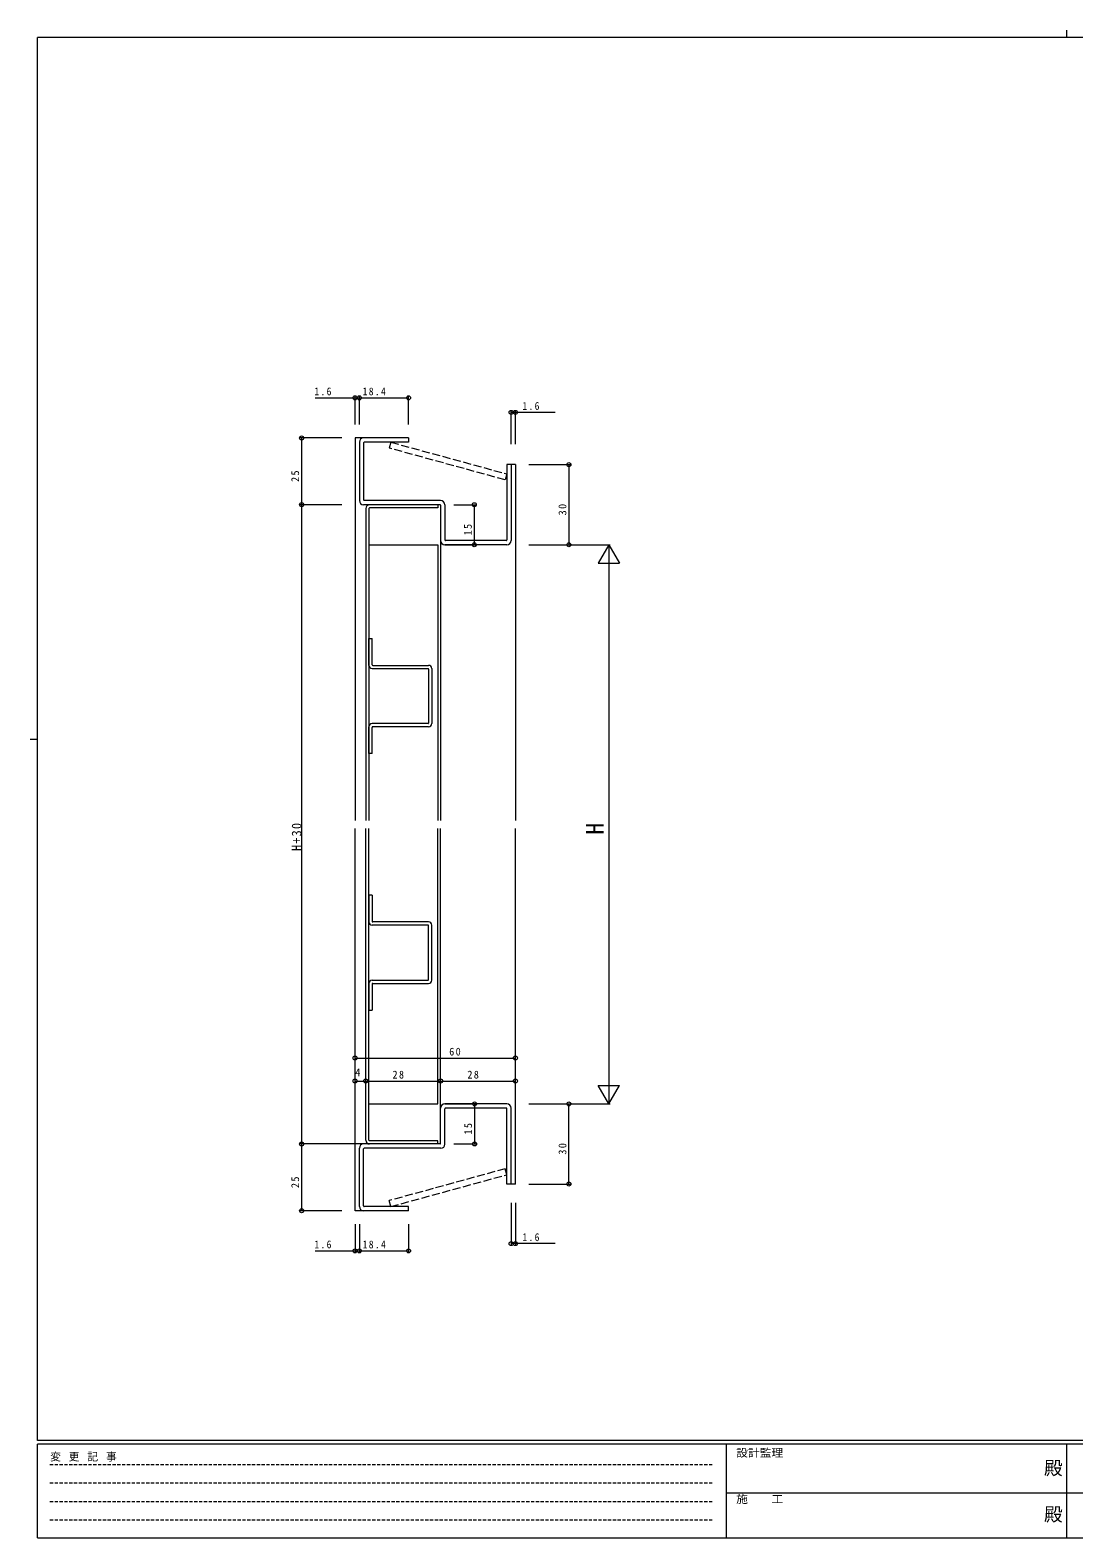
# Model space of a CAD drawing. Units: millimetres on the paper. Extents: x -420 to 373, y -297 to 267.
# Drawn here: x -420 to -30, y -297 to 267 of the extents above; entities that cross this region are included whole.
import ezdxf
from ezdxf.enums import TextEntityAlignment as Align

# ---------------------------------------------------------------- set-up
doc = ezdxf.new("R2010")
doc.units = ezdxf.units.MM
doc.linetypes.add('DASHED1', pattern=[1.8, 1.2, -0.6])
doc.linetypes.add('DASHED3', pattern=[4, 3, -1])
for name, color, linetype, lineweight in [('0-1_USER1', 6, 'Continuous', 9), ('0-2_YKK_ZWAK', 7, 'Continuous', 9), ('0-5_YSS_K', 4, 'DASHED3', 9), ('0-6_YKK_13', 7, 'Continuous', 9), ('0-7_YKK_D', 2, 'Continuous', 9)]:
    doc.layers.add(name, color=color, linetype=linetype, lineweight=lineweight)
doc.styles.add('ＭＳ ゴシック', font='')
doc.styles.get('ＭＳ ゴシック').set_extended_font_data('MS Gothic')

msp = doc.modelspace()

# ---------------------------------------------------------------- linework, layer by layer
at = {"layer": '0-1_USER1'}
for p, q in [((-298.932, 119.609), (-298.932, 130.109)), ((-297.332, 119.609), (-297.332, 130.109)), ((-297.332, 119.609), (-297.332, 130.109)), ((-278.932, 119.609), (-278.932, 130.109)), ((-313.832, 129.609), (-298.932, 129.609)), ((-298.932, 129.609), (-297.332, 129.609)), ((-297.332, 129.609), (-278.932, 129.609)), ((-240.532, 112.278), (-240.532, 124.668)), ((-238.932, 124.168), (-240.532, 124.168)), ((-238.932, 112.278), (-238.932, 124.668)), ((-224.032, 124.168), (-238.932, 124.168)), ((-303.932, 114.609), (-319.432, 114.609)), ((-318.932, 114.609), (-318.932, 89.609)), ((-233.932, 104.609), (-218.432, 104.609)), ((-218.932, 104.609), (-218.932, 74.609)), ((-303.932, 89.609), (-319.432, 89.609)), ((-303.932, 89.609), (-319.432, 89.609)), ((-318.932, 89.609), (-318.932, -149.606)), ((-261.937, 89.609), (-253.822, 89.609)), ((-254.322, 89.609), (-254.322, 74.609)), ((-265.332, 74.609), (-253.822, 74.609)), ((-233.932, 74.609), (-218.432, 74.609)), ((-233.932, 74.609), (-203.432, 74.609)), ((-203.932, 74.609), (-207.932, 67.681)), ((-203.932, 74.609), (-199.932, 67.681)), ((-203.932, 74.609), (-203.932, -134.605)), ((-207.932, 67.681), (-199.932, 67.681)), ((-298.932, -174.606), (-298.932, -116.952)), ((-298.932, -117.452), (-238.932, -117.452)), ((-238.932, -164.606), (-238.932, -116.952)), ((-298.932, -174.606), (-298.932, -125.554)), ((-298.932, -126.054), (-294.932, -126.054)), ((-294.932, -148.206), (-294.932, -125.554)), ((-294.932, -148.206), (-294.932, -125.554)), ((-294.932, -126.054), (-266.932, -126.054)), ((-266.932, -136.206), (-266.932, -125.554)), ((-266.932, -136.206), (-266.932, -125.554)), ((-266.932, -126.054), (-238.932, -126.054)), ((-238.932, -164.606), (-238.932, -125.554)), ((-203.932, -134.605), (-199.932, -127.677)), ((-265.332, -134.605), (-253.722, -134.605)), ((-254.222, -134.605), (-254.222, -149.606)), ((-233.932, -134.605), (-218.432, -134.605)), ((-233.932, -134.605), (-203.432, -134.605)), ((-218.932, -164.606), (-218.932, -134.605)), ((-303.932, -149.606), (-319.432, -149.606)), ((-295.732, -149.606), (-319.432, -149.606)), ((-318.932, -149.606), (-318.932, -174.606)), ((-261.937, -149.606), (-253.722, -149.606)), ((-233.932, -164.606), (-218.432, -164.606)), ((-303.932, -174.606), (-319.432, -174.606)), ((-240.532, -171.661), (-240.532, -187.391)), ((-238.932, -171.661), (-238.932, -187.391)), ((-298.932, -179.606), (-298.932, -190.106)), ((-297.332, -179.606), (-297.332, -190.106)), ((-297.332, -179.606), (-297.332, -190.106)), ((-278.932, -179.606), (-278.932, -190.106)), ((-313.832, -189.606), (-298.932, -189.606)), ((-298.932, -189.606), (-297.332, -189.606)), ((-297.332, -189.606), (-278.932, -189.606)), ((-238.932, -186.891), (-240.532, -186.891)), ((-224.032, -186.891), (-238.932, -186.891))]:
    msp.add_line(p, q, dxfattribs=at)
msp.add_lwpolyline([(-203.932, -134.605), (-207.932, -127.677), (-199.932, -127.677)], dxfattribs=at)
for centre in [(-298.932, 129.609), (-297.332, 129.609), (-278.932, 129.609), (-240.532, 124.168), (-238.932, 124.168), (-318.932, 114.609), (-218.932, 104.609), (-318.932, 89.609), (-254.322, 89.609), (-254.322, 74.609), (-218.932, 74.609), (-298.932, -117.452), (-238.932, -117.452), (-298.932, -126.054), (-294.932, -126.054), (-266.932, -126.054), (-238.932, -126.054), (-254.222, -134.605), (-218.932, -134.605), (-318.932, -149.606), (-254.222, -149.606), (-218.932, -164.606), (-318.932, -174.606), (-240.532, -186.891), (-238.932, -186.891), (-298.932, -189.606), (-297.332, -189.606), (-278.932, -189.606)]:
    msp.add_circle(centre, 0.75, dxfattribs=at)
at = {"layer": '0-2_YKK_ZWAK'}
for p, q in [((-32.686, 267.2), (-32.686, 264.4)), ((-417.7, -260.6), (-417.7, 264.4)), ((352.3, 264.4), (-417.7, 264.4)), ((-420.5, 1.9), (-417.7, 1.9)), ((352.3, -260.6), (-417.7, -260.6)), ((-417.7, -297), (-417.7, -262)), ((314.5, -262), (-417.7, -262)), ((-160.1, -262), (-160.1, -297)), ((-32.7, -262), (-32.7, -297)), ((-160.1, -280.199), (-31.3, -280.199)), ((-31.3, -280.199), (97.5, -280.199)), ((-417.7, -297), (314.5, -297))]:
    msp.add_line(p, q, dxfattribs=at)
at = {"layer": '0-2_YKK_ZWAK', "linetype": 'DASHED1'}
for p, q in [((-413.101, -269.512), (-164.909, -269.512)), ((-413.101, -276.441), (-164.909, -276.441)), ((-413.101, -283.37), (-164.909, -283.37)), ((-413.101, -290.298), (-164.909, -290.298))]:
    msp.add_line(p, q, dxfattribs=at)
at = {"layer": '0-5_YSS_K'}
for p, q in [((-285.53, 113.009), (-286.138, 110.791)), ((-285.53, 113.009), (-242.132, 101.109)), ((-242.74, 98.891), (-286.138, 110.791)), ((-242.132, 101.109), (-242.74, 98.891)), ((-242.74, -158.887), (-286.138, -170.787)), ((-285.53, -173.006), (-242.132, -161.106)), ((-242.132, -161.106), (-242.74, -158.887)), ((-285.53, -173.006), (-286.138, -170.787))]:
    msp.add_line(p, q, dxfattribs=at)
at = {"layer": '0-6_YKK_13'}
for p, q in [((-297.332, 113.009), (-297.332, 91.209)), ((-278.932, 114.609), (-295.732, 114.609)), ((-278.932, 113.009), (-295.532, 113.009)), ((-278.932, 114.609), (-278.932, 113.009)), ((-295.732, 112.809), (-295.732, 91.409)), ((-240.532, 104.609), (-242.132, 104.609)), ((-242.132, 104.609), (-242.132, 76.409)), ((-240.532, 104.609), (-240.532, 76.209)), ((-266.932, 91.209), (-295.532, 91.209)), ((-267.132, 89.609), (-295.732, 89.609)), ((-294.932, 88.209), (-294.932, -28.498)), ((-293.732, 88.209), (-293.732, -28.498)), ((-267.932, 88.409), (-293.532, 88.409)), ((-267.932, 89.609), (-267.932, 88.409)), ((-266.932, 89.409), (-266.932, 76.209)), ((-265.332, 89.609), (-265.332, 76.409)), ((-293.732, 74.609), (-267.932, 74.609)), ((-267.932, 74.609), (-267.932, -28.498)), ((-242.132, 74.609), (-265.332, 74.609)), ((-242.332, 76.209), (-265.132, 76.209)), ((-293.732, 29.505), (-293.732, 39.505)), ((-293.732, 39.505), (-292.532, 39.505)), ((-292.532, 29.705), (-292.532, 39.505)), ((-292.532, 28.305), (-271.632, 28.305)), ((-292.332, 29.505), (-271.432, 29.505)), ((-270.232, 28.305), (-270.232, 7.705)), ((-271.432, 28.105), (-271.432, 7.905)), ((-293.732, -3.495), (-293.732, 6.505)), ((-271.632, 7.705), (-292.532, 7.705)), ((-292.532, -3.495), (-292.532, 6.305)), ((-271.432, 6.505), (-292.332, 6.505)), ((-292.532, -3.495), (-293.732, -3.495)), ((-294.932, -148.206), (-294.932, -31.498)), ((-293.732, -148.206), (-293.732, -31.498)), ((-267.932, -134.605), (-267.932, -31.498)), ((-292.532, -56.501), (-293.732, -56.501)), ((-293.732, -56.501), (-293.732, -66.501)), ((-292.532, -56.501), (-292.532, -66.301)), ((-271.632, -67.701), (-292.532, -67.701)), ((-271.432, -66.501), (-292.332, -66.501)), ((-270.232, -88.301), (-270.232, -67.701)), ((-271.432, -88.101), (-271.432, -67.901)), ((-293.732, -89.501), (-293.732, -99.501)), ((-292.532, -88.301), (-271.632, -88.301)), ((-292.532, -89.701), (-292.532, -99.501)), ((-292.332, -89.501), (-271.432, -89.501)), ((-293.732, -99.501), (-292.532, -99.501)), ((-293.732, -134.605), (-267.932, -134.605)), ((-242.132, -134.605), (-265.332, -134.605)), ((-266.932, -149.406), (-266.932, -136.206)), ((-265.332, -149.706), (-265.332, -136.406)), ((-242.332, -136.206), (-265.132, -136.206)), ((-242.132, -164.606), (-242.132, -136.406)), ((-240.532, -164.606), (-240.532, -136.206)), ((-297.332, -173.006), (-297.332, -151.206)), ((-267.132, -149.606), (-295.732, -149.606)), ((-295.732, -172.806), (-295.732, -151.406)), ((-266.832, -151.206), (-295.532, -151.206)), ((-267.932, -148.406), (-293.532, -148.406)), ((-267.932, -149.606), (-267.932, -148.406)), ((-240.532, -164.606), (-242.132, -164.606)), ((-278.932, -174.606), (-295.732, -174.606)), ((-278.932, -173.006), (-295.532, -173.006)), ((-278.932, -174.606), (-278.932, -173.006))]:
    msp.add_line(p, q, dxfattribs=at)
for centre, radius, start, end in [((-295.732, 113.009), 1.6, 90, 180), ((-295.532, 112.809), 0.2, 90, 180), ((-295.732, 91.209), 1.6, 180, 270), ((-295.532, 91.409), 0.2, 180, 270), ((-266.932, 89.609), 1.6, 0, 90), ((-293.532, 88.209), 1.4, 90, 180), ((-293.532, 88.209), 0.2, 90, 180), ((-267.132, 89.409), 0.2, 0, 90), ((-265.332, 76.209), 1.6, 180, 270), ((-265.132, 76.409), 0.2, 180, 270), ((-242.332, 76.409), 0.2, 270, 0), ((-242.132, 76.209), 1.6, 270, 0), ((-292.532, 29.505), 1.2, 180, 270), ((-292.332, 29.705), 0.2, 180, 270), ((-271.632, 28.105), 0.2, 0, 90), ((-271.432, 28.305), 1.2, 0, 90), ((-292.532, 6.505), 1.2, 90, 180), ((-292.332, 6.305), 0.2, 90, 180), ((-271.632, 7.905), 0.2, 270, 0), ((-271.432, 7.705), 1.2, 270, 0), ((-292.532, -66.501), 1.2, 180, 270), ((-292.332, -66.301), 0.2, 180, 270), ((-271.632, -67.901), 0.2, 0, 90), ((-271.432, -67.701), 1.2, 0, 90), ((-292.532, -89.501), 1.2, 90, 180), ((-292.332, -89.701), 0.2, 90, 180), ((-271.632, -88.101), 0.2, 270, 0), ((-271.432, -88.301), 1.2, 270, 0), ((-265.332, -136.206), 1.6, 90, 180), ((-242.132, -136.206), 1.6, 0, 90), ((-265.132, -136.406), 0.2, 90, 180), ((-242.332, -136.406), 0.2, 0, 90), ((-295.732, -151.206), 1.6, 90, 180), ((-295.532, -151.406), 0.2, 90, 180), ((-293.532, -148.206), 1.4, 180, 270), ((-293.532, -148.206), 0.2, 180, 270), ((-267.132, -149.406), 0.2, 270, 0), ((-266.832, -149.706), 1.5, 270, 0), ((-295.732, -173.006), 1.6, 180, 270), ((-295.532, -172.806), 0.2, 180, 270)]:
    msp.add_arc(centre, radius, start, end, dxfattribs=at)
at = {"layer": '0-7_YKK_D'}
for p, q in [((-295.832, 114.609), (-298.932, 114.609)), ((-298.932, 114.609), (-298.932, -28.498)), ((-238.932, 104.609), (-240.532, 104.609)), ((-238.932, 104.609), (-238.932, -28.498)), ((-266.932, 76.109), (-266.932, -28.498)), ((-298.932, -174.606), (-298.932, -31.498)), ((-266.932, -136.206), (-266.932, -31.498)), ((-238.932, -164.606), (-238.932, -31.498)), ((-238.932, -164.606), (-240.532, -164.606)), ((-295.832, -174.606), (-298.932, -174.606))]:
    msp.add_line(p, q, dxfattribs=at)

# ---------------------------------------------------------------- texts
at = {"layer": '0-1_USER1', "style": 'ＭＳ ゴシック'}
msp.add_text('H', height=6.598, rotation=90, dxfattribs=at).set_placement((-203.932, -33.906), align=Align.BOTTOM_LEFT)
at = {"layer": '0-1_USER1', "color": 7, "style": 'ＭＳ ゴシック'}
msp.add_text('4', height=2.933, dxfattribs=at).set_placement((-298.914, -125.154), align=Align.BOTTOM_LEFT)
at = {"layer": '0-1_USER1', "color": 7, "char_height": 2.933, "attachment_point": 7, "style": 'ＭＳ ゴシック'}
for s, insert in [('\\T1.27;\\W0.9;1.6', (-314.144, 130.509)), ('\\T1.28;\\W0.9;18.4', (-296.114, 130.509)), ('\\T1.27;\\W0.9;1.6', (-236.314, 125.068)), ('\\T1.27;\\W0.95;60', (-263.704, -116.552)), ('\\T1.27;\\W0.95;28', (-284.914, -125.154)), ('\\T1.27;\\W0.95;28', (-256.914, -125.154)), ('\\T1.27;\\W0.9;1.6', (-314.144, -188.706)), ('\\T1.28;\\W0.9;18.4', (-296.114, -188.706)), ('\\T1.27;\\W0.9;1.6', (-236.314, -185.991))]:
    msp.add_mtext(s, dxfattribs=dict(at, insert=insert))
at = {"layer": '0-1_USER1', "color": 7, "char_height": 2.933, "attachment_point": 7, "rotation": 90, "style": 'ＭＳ ゴシック'}
for s, insert in [('\\T1.27;\\W0.95;25', (-319.832, 98.128)), ('\\T1.27;\\W0.95;30', (-219.832, 85.628)), ('\\T1.27;\\W0.95;15', (-255.222, 78.128)), ('\\T1.27;\\W0.95;15', (-255.122, -146.087)), ('\\T1.27;\\W0.95;30', (-219.832, -153.587)), ('\\T1.27;\\W0.95;25', (-319.832, -166.087))]:
    msp.add_mtext(s, dxfattribs=dict(at, insert=insert))
at = {"layer": '0-1_USER1', "color": 3, "insert": (-318.932, -39.961), "char_height": 3.666, "attachment_point": 7, "rotation": 90, "style": 'ＭＳ ゴシック'}
msp.add_mtext('\\T1.22;\\W0.9;H+30', dxfattribs=at)
at = {"layer": '0-2_YKK_ZWAK', "style": 'ＭＳ ゴシック', "width": 1.1}
for s, p in [('設計監理', (-156.331, -267.533)), ('施\u3000\u3000工', (-156.331, -284.854))]:
    msp.add_text(s, height=2.933, dxfattribs=at).set_placement(p, align=Align.BOTTOM_LEFT)
at = {"layer": '0-2_YKK_ZWAK', "color": 2, "style": 'ＭＳ ゴシック'}
for p in [(-41.182, -274.956), (-41.182, -292.278)]:
    msp.add_text('殿', height=5.132, dxfattribs=at).set_placement(p, align=Align.BOTTOM_LEFT)
at = {"layer": '0-2_YKK_ZWAK', "insert": (-412.986, -268.447), "char_height": 2.933, "attachment_point": 7, "style": 'ＭＳ ゴシック'}
msp.add_mtext('\\T1.16;変\\~更\\~記\\~事', dxfattribs=at)

doc.saveas('drawing.dxf')
